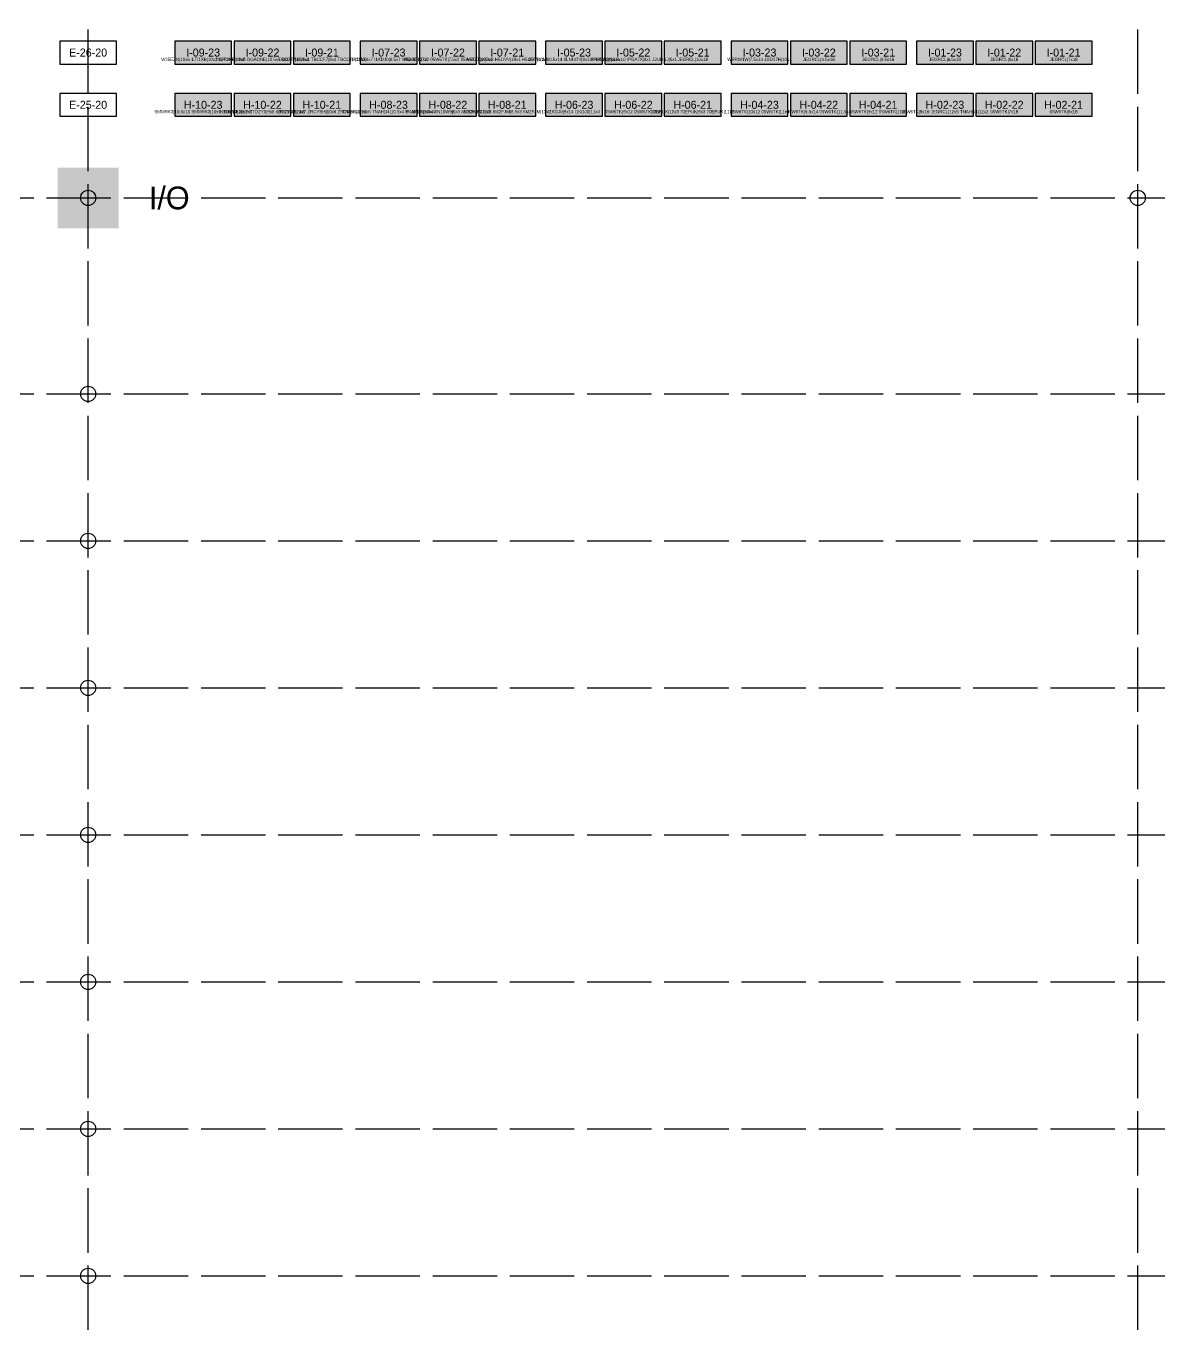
# Model space of a CAD drawing. Header units: metres. Extents: x 0 to 111, y -140 to 53.
# Drawn here: x 25.98 to 48.46, y -66.4 to -40.68 of the extents above; entities that cross this region are included whole.
import ezdxf
from ezdxf.enums import TextEntityAlignment as Align

# ---------------------------------------------------------------- set-up
doc = ezdxf.new("R2010")
doc.units = ezdxf.units.M
doc.linetypes.add('DASHED', pattern=[1.524, 1.27, -0.254])
for name, color, linetype in [('CROSS_AISLES', 4, 'Continuous'), ('IO_DEPOT', 3, 'Continuous'), ('LABELS', 7, 'Continuous'), ('RACK_L2', 7, 'Continuous'), ('STOCK_ONLY', 254, 'Continuous'), ('SUPPORT_POINTS', 8, 'Continuous'), ('WALKWAYS', 8, 'Continuous'), ('ZONE_A', 1, 'Continuous'), ('ZONE_B', 30, 'Continuous'), ('ZONE_C', 5, 'Continuous')]:
    doc.layers.add(name, color=color, linetype=linetype)

msp = doc.modelspace()

# ---------------------------------------------------------------- hatches: boundary and pattern name
at = {"layer": 'IO_DEPOT'}
msp.add_hatch(color=3, dxfattribs=at).paths.add_polyline_path([(26.604, -44.668), (27.804, -44.668), (27.804, -43.468), (26.604, -43.468)])
at = {"layer": 'STOCK_ONLY'}
for points in [[(36.232, -41.426), (37.355, -41.426), (37.355, -40.975), (36.232, -40.975)], [(38.575, -41.426), (39.697, -41.426), (39.697, -40.975), (38.575, -40.975)], [(39.892, -41.426), (41.015, -41.426), (41.015, -40.975), (39.892, -40.975)], [(41.064, -41.426), (42.186, -41.426), (42.186, -40.975), (41.064, -40.975)], [(42.235, -41.426), (43.357, -41.426), (43.357, -40.975), (42.235, -40.975)], [(43.552, -41.426), (44.675, -41.426), (44.675, -40.975), (43.552, -40.975)], [(44.724, -41.426), (45.846, -41.426), (45.846, -40.975), (44.724, -40.975)], [(45.895, -41.426), (47.017, -41.426), (47.017, -40.975), (45.895, -40.975)], [(39.892, -42.457), (41.015, -42.457), (41.015, -42.006), (39.892, -42.006)], [(41.064, -42.457), (42.186, -42.457), (42.186, -42.006), (41.064, -42.006)], [(42.235, -42.457), (43.357, -42.457), (43.357, -42.006), (42.235, -42.006)], [(43.552, -42.457), (44.675, -42.457), (44.675, -42.006), (43.552, -42.006)], [(44.724, -42.457), (45.846, -42.457), (45.846, -42.006), (44.724, -42.006)], [(45.895, -42.457), (47.017, -42.457), (47.017, -42.006), (45.895, -42.006)]]:
    msp.add_hatch(color=254, dxfattribs=at).paths.add_polyline_path(points)
at = {"layer": 'ZONE_A'}
for points in [[(28.912, -41.426), (30.035, -41.426), (30.035, -40.975), (28.912, -40.975)], [(30.084, -41.426), (31.206, -41.426), (31.206, -40.975), (30.084, -40.975)], [(31.255, -41.426), (32.377, -41.426), (32.377, -40.975), (31.255, -40.975)], [(32.572, -41.426), (33.695, -41.426), (33.695, -40.975), (32.572, -40.975)], [(28.912, -42.457), (30.035, -42.457), (30.035, -42.006), (28.912, -42.006)], [(30.084, -42.457), (31.206, -42.457), (31.206, -42.006), (30.084, -42.006)], [(31.255, -42.457), (32.377, -42.457), (32.377, -42.006), (31.255, -42.006)], [(32.572, -42.457), (33.695, -42.457), (33.695, -42.006), (32.572, -42.006)], [(33.744, -42.457), (34.866, -42.457), (34.866, -42.006), (33.744, -42.006)], [(34.915, -42.457), (36.037, -42.457), (36.037, -42.006), (34.915, -42.006)], [(36.232, -42.457), (37.355, -42.457), (37.355, -42.006), (36.232, -42.006)], [(37.404, -42.457), (38.526, -42.457), (38.526, -42.006), (37.404, -42.006)]]:
    msp.add_hatch(color=1, dxfattribs=at).paths.add_polyline_path(points)
at = {"layer": 'ZONE_B'}
for points in [[(33.744, -41.426), (34.866, -41.426), (34.866, -40.975), (33.744, -40.975)], [(34.915, -41.426), (36.037, -41.426), (36.037, -40.975), (34.915, -40.975)], [(38.575, -42.457), (39.697, -42.457), (39.697, -42.006), (38.575, -42.006)]]:
    msp.add_hatch(color=30, dxfattribs=at).paths.add_polyline_path(points)
at = {"layer": 'ZONE_C'}
msp.add_hatch(color=5, dxfattribs=at).paths.add_polyline_path([(37.404, -41.426), (38.526, -41.426), (38.526, -40.975), (37.404, -40.975)])

# ---------------------------------------------------------------- linework, layer by layer
at = {"layer": 'CROSS_AISLES', "linetype": 'DASHED'}
for p, q in [((27.204, -66.4), (27.204, -16)), ((47.92, -66.4), (47.92, -16))]:
    msp.add_line(p, q, dxfattribs=at)
at = {"layer": 'RACK_L2'}
for points in [[(26.643, -41.426), (27.766, -41.426), (27.766, -40.975), (26.643, -40.975)], [(28.912, -41.426), (30.035, -41.426), (30.035, -40.975), (28.912, -40.975)], [(30.084, -41.426), (31.206, -41.426), (31.206, -40.975), (30.084, -40.975)], [(31.255, -41.426), (32.377, -41.426), (32.377, -40.975), (31.255, -40.975)], [(32.572, -41.426), (33.695, -41.426), (33.695, -40.975), (32.572, -40.975)], [(33.744, -41.426), (34.866, -41.426), (34.866, -40.975), (33.744, -40.975)], [(34.915, -41.426), (36.037, -41.426), (36.037, -40.975), (34.915, -40.975)], [(36.232, -41.426), (37.355, -41.426), (37.355, -40.975), (36.232, -40.975)], [(37.404, -41.426), (38.526, -41.426), (38.526, -40.975), (37.404, -40.975)], [(38.575, -41.426), (39.697, -41.426), (39.697, -40.975), (38.575, -40.975)], [(39.892, -41.426), (41.015, -41.426), (41.015, -40.975), (39.892, -40.975)], [(41.064, -41.426), (42.186, -41.426), (42.186, -40.975), (41.064, -40.975)], [(42.235, -41.426), (43.357, -41.426), (43.357, -40.975), (42.235, -40.975)], [(43.552, -41.426), (44.675, -41.426), (44.675, -40.975), (43.552, -40.975)], [(44.724, -41.426), (45.846, -41.426), (45.846, -40.975), (44.724, -40.975)], [(45.895, -41.426), (47.017, -41.426), (47.017, -40.975), (45.895, -40.975)], [(26.643, -42.457), (27.766, -42.457), (27.766, -42.006), (26.643, -42.006)], [(28.912, -42.457), (30.035, -42.457), (30.035, -42.006), (28.912, -42.006)], [(30.084, -42.457), (31.206, -42.457), (31.206, -42.006), (30.084, -42.006)], [(31.255, -42.457), (32.377, -42.457), (32.377, -42.006), (31.255, -42.006)], [(32.572, -42.457), (33.695, -42.457), (33.695, -42.006), (32.572, -42.006)], [(33.744, -42.457), (34.866, -42.457), (34.866, -42.006), (33.744, -42.006)], [(34.915, -42.457), (36.037, -42.457), (36.037, -42.006), (34.915, -42.006)], [(36.232, -42.457), (37.355, -42.457), (37.355, -42.006), (36.232, -42.006)], [(37.404, -42.457), (38.526, -42.457), (38.526, -42.006), (37.404, -42.006)], [(38.575, -42.457), (39.697, -42.457), (39.697, -42.006), (38.575, -42.006)], [(39.892, -42.457), (41.015, -42.457), (41.015, -42.006), (39.892, -42.006)], [(41.064, -42.457), (42.186, -42.457), (42.186, -42.006), (41.064, -42.006)], [(42.235, -42.457), (43.357, -42.457), (43.357, -42.006), (42.235, -42.006)], [(43.552, -42.457), (44.675, -42.457), (44.675, -42.006), (43.552, -42.006)], [(44.724, -42.457), (45.846, -42.457), (45.846, -42.006), (44.724, -42.006)], [(45.895, -42.457), (47.017, -42.457), (47.017, -42.006), (45.895, -42.006)]]:
    msp.add_lwpolyline(points, close=True, dxfattribs=at)
at = {"layer": 'SUPPORT_POINTS'}
for centre in [(27.204, -44.068), (47.92, -44.068), (27.204, -47.934), (27.204, -50.834), (27.204, -53.734), (27.204, -56.634), (27.204, -59.534), (27.204, -62.434), (27.204, -65.334)]:
    msp.add_circle(centre, 0.15, dxfattribs=at)
at = {"layer": 'WALKWAYS', "linetype": 'DASHED'}
for p, q in [((2, -44.068), (48.456, -44.068)), ((2, -47.934), (48.456, -47.934)), ((2, -50.834), (48.456, -50.834)), ((2, -53.734), (48.456, -53.734)), ((2, -56.634), (48.456, -56.634)), ((2, -59.534), (48.456, -59.534)), ((2, -62.434), (48.456, -62.434)), ((2, -65.334), (48.456, -65.334))]:
    msp.add_line(p, q, dxfattribs=at)

# ---------------------------------------------------------------- texts
at = {"layer": 'IO_DEPOT'}
msp.add_text('I/O', height=0.45, dxfattribs=at).set_placement((28.404, -44.068), align=Align.MIDDLE_LEFT)
at = {"layer": 'LABELS'}
for s, height, p in [('E-26-20', 0.1579, (27.204, -41.2)), ('I-09-23', 0.1579, (29.474, -41.2)), ('I-09-22', 0.1579, (30.645, -41.2)), ('I-09-21', 0.1579, (31.816, -41.2)), ('I-07-23', 0.1579, (33.134, -41.2)), ('I-07-22', 0.1579, (34.305, -41.2)), ('I-07-21', 0.1579, (35.476, -41.2)), ('I-05-23', 0.1579, (36.794, -41.2)), ('I-05-22', 0.1579, (37.965, -41.2)), ('I-05-21', 0.1579, (39.136, -41.2)), ('I-03-23', 0.1579, (40.454, -41.2)), ('I-03-22', 0.1579, (41.625, -41.2)), ('I-03-21', 0.1579, (42.796, -41.2)), ('I-01-23', 0.1579, (44.114, -41.2)), ('I-01-22', 0.1579, (45.285, -41.2)), ('I-01-21', 0.1579, (46.456, -41.2)), ('W25EZN|10x6 1JT1XB|10x2 1JT1XB|11x2', 0.06314, (29.474, -41.335)), ('DGAONE|10x6 DGAONE|10.5x5 DGAONE|9x2', 0.06314, (30.645, -41.335)), ('TBCCF7|10.5x4 TBCCF7|9x4 TBCCF7|11x3', 0.06314, (31.816, -41.335)), ('I1KDJ0|8x7 I1KDJ0|8.5x7 I1KDJ0|12x3', 0.06314, (33.134, -41.335)), ('05W6TK|7x2 05W6TK|7.5x2 05W6TK|12.5x1', 0.06314, (34.305, -41.335)), ('HOUJQN|9x3 H51IVV|10x1 H51IVV|11x1', 0.06314, (35.476, -41.335)), ('JEGRCL|10.5x14 0LNUOV|8x1 RN2DSQ|14x1', 0.06314, (36.794, -41.335)), ('WRRW1W|8.5x10 IPGA7X|9x1 J2URNJ|5x1', 0.06314, (37.965, -41.335)), ('JEGRCL|10x18', 0.06314, (39.136, -41.335)), ('WRRW1W|7.5x14 4SD17H|10x4', 0.06314, (40.454, -41.335)), ('JEGRCL|9.5x18', 0.06314, (41.625, -41.335)), ('JEGRCL|9.5x18', 0.06314, (42.796, -41.335)), ('JEGRCL|8.5x18', 0.06314, (44.114, -41.335)), ('JEGRCL|8x18', 0.06314, (45.285, -41.335)), ('JEGRCL|7x18', 0.06314, (46.456, -41.335)), ('E-25-20', 0.1579, (27.204, -42.231)), ('H-10-23', 0.1579, (29.474, -42.231)), ('H-10-22', 0.1579, (30.645, -42.231)), ('H-10-21', 0.1579, (31.816, -42.231)), ('H-08-23', 0.1579, (33.134, -42.231)), ('H-08-22', 0.1579, (34.305, -42.231)), ('H-08-21', 0.1579, (35.476, -42.231)), ('H-06-23', 0.1579, (36.794, -42.231)), ('H-06-22', 0.1579, (37.965, -42.231)), ('H-06-21', 0.1579, (39.136, -42.231)), ('H-04-23', 0.1579, (40.454, -42.231)), ('H-04-22', 0.1579, (41.625, -42.231)), ('H-04-21', 0.1579, (42.796, -42.231)), ('H-02-23', 0.1579, (44.114, -42.231)), ('H-02-22', 0.1579, (45.285, -42.231)), ('H-02-21', 0.1579, (46.456, -42.231)), ('SMMRK3|10.5x10 SMMRK3|10x6 SMMRK3|12x2', 0.06314, (29.474, -42.366)), ('KTDZY0|10x7 KTDZY0|9x6 KTDZY0|9.5x3', 0.06314, (30.645, -42.366)), ('ZRCYSH|11x7 ZRCYSH|10x6 ZRCYSH|12x4', 0.06314, (31.816, -42.366)), ('TNAHD4|10x6 TNAHD4|10.5x4 TNAHD4|9.5x4', 0.06314, (33.134, -42.366)), ('8N10W9|14x4 8N10W9|6x3 8N10W9|7.5x3', 0.06314, (34.305, -42.366)), ('6M2FJM|12x3 6M2FJM|8.5x3 6M2FJM|13x2', 0.06314, (35.476, -42.366)), ('I1KDJ0|9x14 I1KDJ0|11x4', 0.06314, (36.794, -42.366)), ('05W6TK|9x12 05W6TK|10x6', 0.06314, (37.965, -42.366)), ('70EPUK|10x3 70EPUK|9x3 70EPUK|11x2', 0.06314, (39.136, -42.366)), ('05W6TK|10x12 05W6TK|11x6', 0.06314, (40.454, -42.366)), ('05W6TK|9.5x14 05W6TK|11.5x4', 0.06314, (41.625, -42.366)), ('05W6TK|9x12 05W6TK|11x6', 0.06314, (42.796, -42.366)), ('05W6TK|8x10 JEGRCL|12x5 TNAHD4|12x2', 0.06314, (44.114, -42.366)), ('05W6TK|7x18', 0.06314, (45.285, -42.366)), ('05W6TK|6x18', 0.06314, (46.456, -42.366))]:
    msp.add_text(s, height=height, dxfattribs=at).set_placement(p, align=Align.MIDDLE_CENTER)

doc.saveas('drawing.dxf')
